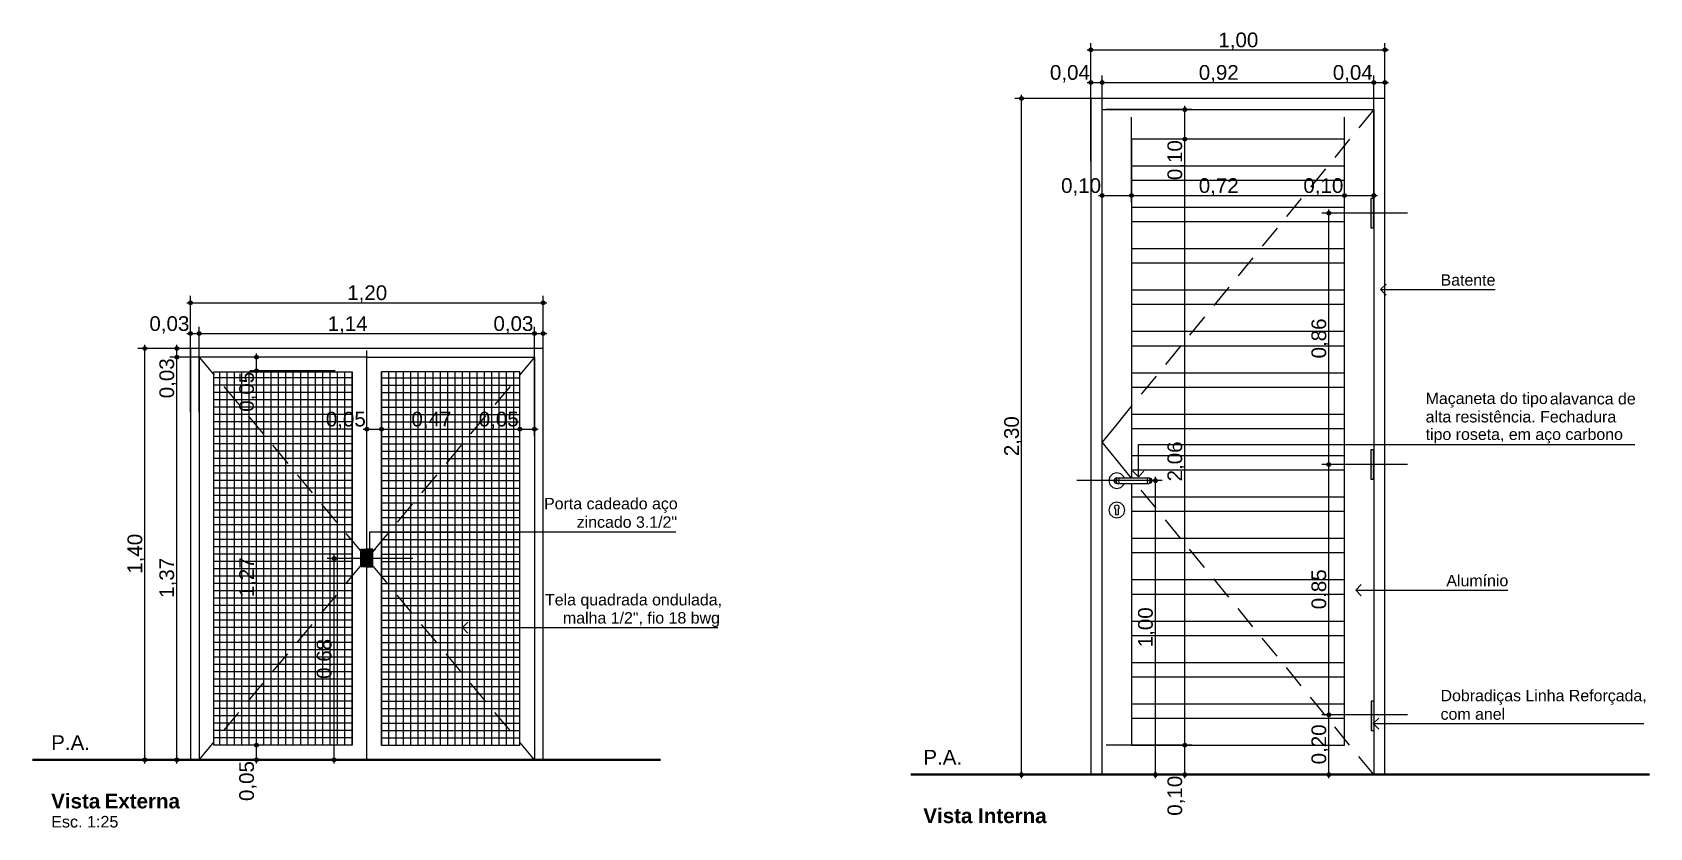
# Paper-space layout 'CAPS I e II_ FL 08.13 DETALHAMENTO DE PORTAS ' of a CAD drawing. Header units: metres. Extents: x 0 to 1400, y 0 to 841.
# Drawn here: x 296.8 to 516.8, y 153.5 to 261.7 of the extents above; entities that cross this region are included whole.
import ezdxf
from ezdxf.xclip import XClip

# ---------------------------------------------------------------- set-up
doc = ezdxf.new("R2010")
doc.units = ezdxf.units.M
doc.header["$MEASUREMENT"] = 0
doc.header["$XCLIPFRAME"] = 0
for name, color, linetype, lineweight in [('0_Caneta_No__1', 7, 'Continuous', 35), ('0_Caneta_No__10', 7, 'Continuous', 5), ('0_Caneta_No__15', 9, 'Continuous', 0), ('0_Caneta_No__241', 7, 'Continuous', 13), ('0_Caneta_No__5', 7, 'Continuous', 20), ('0_Caneta_No__99', 7, 'Continuous', 20)]:
    doc.layers.add(name, color=color, linetype=linetype, lineweight=lineweight)
doc.layers.add('0_Caneta_No__25', color=7, linetype='Continuous', lineweight=13, true_color=0x982312)
doc.layers.add('0_Caneta_No__97', color=7, linetype='Continuous', lineweight=13, true_color=0x6b6b6b)
doc.styles.add('GENERATED_STYLE_1', font='arial.ttf')
doc.styles.add('GENERATED_STYLE_2', font='arial.ttf')

# ---------------------------------------------------------------- blocks, each defined once
blk = doc.blocks.new('Drawing_1_1', base_point=(27.6, 827.63))
at = {"linetype": 'Continuous', "lineweight": 0, "ltscale": 1000, "true_color": 0xffffff}
for points in [[(479.31, 239.14), (478.91, 239.14), (478.91, 235.14), (479.31, 235.14)], [(479.31, 204.94), (478.91, 204.94), (478.91, 200.94), (479.31, 200.94)], [(479.35, 170.74), (478.95, 170.74), (478.95, 166.74), (479.35, 166.74)]]:
    blk.add_hatch(color=7, dxfattribs=at).paths.add_polyline_path(points)
at = {"layer": '0_Caneta_No__15', "linetype": 'Continuous', "lineweight": 0, "ltscale": 1000}
for points in [[(341.53, 191.41), (341.53, 189.01), (342.33, 189.01), (342.33, 191.41)], [(343.13, 191.41), (342.33, 191.41), (342.33, 189.01), (343.13, 189.01)]]:
    blk.add_hatch(color=9, dxfattribs=at).paths.add_polyline_path(points)
at = {"layer": '0_Caneta_No__25', "linetype": 'Continuous', "lineweight": 13, "ltscale": 1000, "true_color": 0x982312}
for points in [[(440.58, 259.34), (440.6, 259.24), (440.66, 259.16), (440.74, 259.11), (440.83, 259.09), (440.93, 259.11), (441.01, 259.16), (441.06, 259.24), (441.08, 259.34), (441.06, 259.43), (441.01, 259.52), (440.93, 259.57), (440.83, 259.59), (440.74, 259.57), (440.66, 259.52), (440.6, 259.43)], [(480.58, 259.34), (480.6, 259.24), (480.66, 259.16), (480.74, 259.11), (480.83, 259.09), (480.93, 259.11), (481.01, 259.16), (481.06, 259.24), (481.08, 259.34), (481.06, 259.43), (481.01, 259.52), (480.93, 259.57), (480.83, 259.59), (480.74, 259.57), (480.66, 259.52), (480.6, 259.43)], [(440.58, 254.91), (440.6, 254.81), (440.66, 254.73), (440.74, 254.68), (440.83, 254.66), (440.93, 254.68), (441.01, 254.73), (441.06, 254.81), (441.08, 254.91), (441.06, 255), (441.01, 255.08), (440.93, 255.14), (440.83, 255.16), (440.74, 255.14), (440.66, 255.08), (440.6, 255)], [(442.1, 254.91), (442.12, 254.81), (442.18, 254.73), (442.26, 254.68), (442.35, 254.66), (442.45, 254.68), (442.53, 254.73), (442.58, 254.81), (442.6, 254.91), (442.58, 255), (442.53, 255.08), (442.45, 255.14), (442.35, 255.16), (442.26, 255.14), (442.18, 255.08), (442.12, 255)], [(479.06, 254.91), (479.08, 254.81), (479.14, 254.73), (479.22, 254.68), (479.31, 254.66), (479.41, 254.68), (479.49, 254.73), (479.54, 254.81), (479.56, 254.91), (479.54, 255), (479.49, 255.08), (479.41, 255.14), (479.31, 255.16), (479.22, 255.14), (479.14, 255.08), (479.08, 255)], [(480.58, 254.91), (480.6, 254.81), (480.66, 254.73), (480.74, 254.68), (480.83, 254.66), (480.93, 254.68), (481.01, 254.73), (481.06, 254.81), (481.08, 254.91), (481.06, 255), (481.01, 255.08), (480.93, 255.14), (480.83, 255.16), (480.74, 255.14), (480.66, 255.08), (480.6, 255)], [(431.14, 252.74), (431.16, 252.64), (431.22, 252.56), (431.3, 252.51), (431.39, 252.49), (431.49, 252.51), (431.57, 252.56), (431.63, 252.64), (431.64, 252.74), (431.63, 252.83), (431.57, 252.92), (431.49, 252.97), (431.39, 252.99), (431.3, 252.97), (431.22, 252.92), (431.16, 252.83)], [(453.35, 251.22), (453.37, 251.12), (453.43, 251.04), (453.51, 250.99), (453.6, 250.97), (453.7, 250.99), (453.78, 251.04), (453.84, 251.12), (453.85, 251.22), (453.84, 251.31), (453.78, 251.4), (453.7, 251.45), (453.6, 251.47), (453.51, 251.45), (453.43, 251.4), (453.37, 251.31)], [(453.35, 247.22), (453.37, 247.12), (453.43, 247.04), (453.51, 246.99), (453.6, 246.97), (453.7, 246.99), (453.78, 247.04), (453.84, 247.12), (453.85, 247.22), (453.84, 247.31), (453.78, 247.4), (453.7, 247.45), (453.6, 247.47), (453.51, 247.45), (453.43, 247.4), (453.37, 247.31)], [(442.1, 239.53), (442.12, 239.43), (442.18, 239.35), (442.26, 239.29), (442.35, 239.28), (442.45, 239.29), (442.53, 239.35), (442.58, 239.43), (442.6, 239.53), (442.58, 239.62), (442.53, 239.7), (442.45, 239.76), (442.35, 239.78), (442.26, 239.76), (442.18, 239.7), (442.12, 239.62)], [(446.1, 239.53), (446.12, 239.43), (446.18, 239.35), (446.26, 239.29), (446.35, 239.28), (446.45, 239.29), (446.53, 239.35), (446.58, 239.43), (446.6, 239.53), (446.58, 239.62), (446.53, 239.7), (446.45, 239.76), (446.35, 239.78), (446.26, 239.76), (446.18, 239.7), (446.12, 239.62)], [(475.06, 239.53), (475.08, 239.43), (475.14, 239.35), (475.22, 239.29), (475.31, 239.28), (475.41, 239.29), (475.49, 239.35), (475.54, 239.43), (475.56, 239.53), (475.54, 239.62), (475.49, 239.7), (475.41, 239.76), (475.31, 239.78), (475.22, 239.76), (475.14, 239.7), (475.08, 239.62)], [(479.06, 239.53), (479.08, 239.43), (479.14, 239.35), (479.22, 239.29), (479.31, 239.28), (479.41, 239.29), (479.49, 239.35), (479.54, 239.43), (479.56, 239.53), (479.54, 239.62), (479.49, 239.7), (479.41, 239.76), (479.31, 239.78), (479.22, 239.76), (479.14, 239.7), (479.08, 239.62)], [(472.95, 237.14), (472.97, 237.04), (473.02, 236.96), (473.1, 236.91), (473.2, 236.89), (473.29, 236.91), (473.38, 236.96), (473.43, 237.04), (473.45, 237.14), (473.43, 237.23), (473.38, 237.32), (473.29, 237.37), (473.2, 237.39), (473.1, 237.37), (473.02, 237.32), (472.97, 237.23)], [(318.08, 224.94), (318.1, 224.84), (318.16, 224.76), (318.24, 224.71), (318.33, 224.69), (318.43, 224.71), (318.51, 224.76), (318.56, 224.84), (318.58, 224.94), (318.56, 225.03), (318.51, 225.12), (318.43, 225.17), (318.33, 225.19), (318.24, 225.17), (318.16, 225.12), (318.1, 225.03)], [(366.08, 224.94), (366.1, 224.84), (366.16, 224.76), (366.24, 224.71), (366.33, 224.69), (366.43, 224.71), (366.51, 224.76), (366.56, 224.84), (366.58, 224.94), (366.56, 225.03), (366.51, 225.12), (366.43, 225.17), (366.33, 225.19), (366.24, 225.17), (366.16, 225.12), (366.1, 225.03)], [(318.08, 220.75), (318.1, 220.65), (318.16, 220.57), (318.24, 220.52), (318.33, 220.5), (318.43, 220.52), (318.51, 220.57), (318.56, 220.65), (318.58, 220.75), (318.56, 220.84), (318.51, 220.92), (318.43, 220.98), (318.33, 221), (318.24, 220.98), (318.16, 220.92), (318.1, 220.84)], [(319.28, 220.75), (319.3, 220.65), (319.36, 220.57), (319.44, 220.52), (319.53, 220.5), (319.63, 220.52), (319.71, 220.57), (319.76, 220.65), (319.78, 220.75), (319.76, 220.84), (319.71, 220.92), (319.63, 220.98), (319.53, 221), (319.44, 220.98), (319.36, 220.92), (319.3, 220.84)], [(364.88, 220.75), (364.9, 220.65), (364.96, 220.57), (365.04, 220.52), (365.13, 220.5), (365.23, 220.52), (365.31, 220.57), (365.36, 220.65), (365.38, 220.75), (365.36, 220.84), (365.31, 220.92), (365.23, 220.98), (365.13, 221), (365.04, 220.98), (364.96, 220.92), (364.9, 220.84)], [(366.08, 220.75), (366.1, 220.65), (366.16, 220.57), (366.24, 220.52), (366.33, 220.5), (366.43, 220.52), (366.51, 220.57), (366.56, 220.65), (366.58, 220.75), (366.56, 220.84), (366.51, 220.92), (366.43, 220.98), (366.33, 221), (366.24, 220.98), (366.16, 220.92), (366.1, 220.84)], [(311.88, 218.74), (311.9, 218.64), (311.96, 218.56), (312.04, 218.51), (312.13, 218.49), (312.23, 218.51), (312.31, 218.56), (312.36, 218.64), (312.38, 218.74), (312.36, 218.83), (312.31, 218.92), (312.23, 218.97), (312.13, 218.99), (312.04, 218.97), (311.96, 218.92), (311.9, 218.83)], [(316.23, 218.74), (316.25, 218.64), (316.3, 218.56), (316.38, 218.51), (316.48, 218.49), (316.57, 218.51), (316.65, 218.56), (316.71, 218.64), (316.73, 218.74), (316.71, 218.83), (316.65, 218.92), (316.57, 218.97), (316.48, 218.99), (316.38, 218.97), (316.3, 218.92), (316.25, 218.83)], [(316.23, 217.54), (316.25, 217.44), (316.3, 217.36), (316.38, 217.31), (316.48, 217.29), (316.57, 217.31), (316.65, 217.36), (316.71, 217.44), (316.73, 217.54), (316.71, 217.63), (316.65, 217.72), (316.57, 217.77), (316.48, 217.79), (316.38, 217.77), (316.3, 217.72), (316.25, 217.63)], [(327.08, 217.54), (327.1, 217.44), (327.16, 217.36), (327.24, 217.31), (327.33, 217.29), (327.43, 217.31), (327.51, 217.36), (327.56, 217.44), (327.58, 217.54), (327.56, 217.63), (327.51, 217.72), (327.43, 217.77), (327.33, 217.79), (327.24, 217.77), (327.16, 217.72), (327.1, 217.63)], [(327.08, 215.69), (327.1, 215.6), (327.16, 215.52), (327.24, 215.46), (327.33, 215.44), (327.43, 215.46), (327.51, 215.52), (327.56, 215.6), (327.58, 215.69), (327.56, 215.79), (327.51, 215.87), (327.43, 215.93), (327.33, 215.94), (327.24, 215.93), (327.16, 215.87), (327.1, 215.79)], [(342.08, 207.74), (342.1, 207.64), (342.16, 207.56), (342.24, 207.51), (342.33, 207.49), (342.43, 207.51), (342.51, 207.56), (342.56, 207.64), (342.58, 207.74), (342.56, 207.83), (342.51, 207.92), (342.43, 207.97), (342.33, 207.99), (342.24, 207.97), (342.16, 207.92), (342.1, 207.83)], [(344.08, 207.74), (344.1, 207.64), (344.16, 207.56), (344.24, 207.51), (344.33, 207.49), (344.43, 207.51), (344.51, 207.56), (344.56, 207.64), (344.58, 207.74), (344.56, 207.83), (344.51, 207.92), (344.43, 207.97), (344.33, 207.99), (344.24, 207.97), (344.16, 207.92), (344.1, 207.83)], [(362.88, 207.74), (362.9, 207.64), (362.96, 207.56), (363.04, 207.51), (363.13, 207.49), (363.23, 207.51), (363.31, 207.56), (363.36, 207.64), (363.38, 207.74), (363.36, 207.83), (363.31, 207.92), (363.23, 207.97), (363.13, 207.99), (363.04, 207.97), (362.96, 207.92), (362.9, 207.83)], [(364.88, 207.74), (364.9, 207.64), (364.96, 207.56), (365.04, 207.51), (365.13, 207.49), (365.23, 207.51), (365.31, 207.56), (365.36, 207.64), (365.38, 207.74), (365.36, 207.83), (365.31, 207.92), (365.23, 207.97), (365.13, 207.99), (365.04, 207.97), (364.96, 207.92), (364.9, 207.83)], [(472.95, 202.94), (472.97, 202.84), (473.02, 202.76), (473.1, 202.71), (473.2, 202.69), (473.29, 202.71), (473.38, 202.76), (473.43, 202.84), (473.45, 202.94), (473.43, 203.03), (473.38, 203.12), (473.29, 203.17), (473.2, 203.19), (473.1, 203.17), (473.02, 203.12), (472.97, 203.03)], [(449.36, 200.74), (449.38, 200.64), (449.43, 200.56), (449.51, 200.51), (449.61, 200.49), (449.7, 200.51), (449.78, 200.56), (449.84, 200.64), (449.86, 200.74), (449.84, 200.83), (449.78, 200.92), (449.7, 200.97), (449.61, 200.99), (449.51, 200.97), (449.43, 200.92), (449.38, 200.83)], [(337.64, 190.14), (337.66, 190.04), (337.72, 189.96), (337.8, 189.91), (337.89, 189.89), (337.99, 189.91), (338.07, 189.96), (338.12, 190.04), (338.14, 190.14), (338.12, 190.23), (338.07, 190.31), (337.99, 190.37), (337.89, 190.39), (337.8, 190.37), (337.72, 190.31), (337.66, 190.23)], [(472.95, 168.88), (472.97, 168.78), (473.02, 168.7), (473.1, 168.65), (473.2, 168.63), (473.29, 168.65), (473.38, 168.7), (473.43, 168.78), (473.45, 168.88), (473.43, 168.98), (473.38, 169.06), (473.29, 169.11), (473.2, 169.13), (473.1, 169.11), (473.02, 169.06), (472.97, 168.98)], [(311.88, 162.74), (311.9, 162.64), (311.96, 162.56), (312.04, 162.51), (312.13, 162.49), (312.23, 162.51), (312.31, 162.56), (312.36, 162.64), (312.38, 162.74), (312.36, 162.83), (312.31, 162.92), (312.23, 162.97), (312.13, 162.99), (312.04, 162.97), (311.96, 162.92), (311.9, 162.83)], [(316.23, 162.74), (316.25, 162.64), (316.3, 162.56), (316.38, 162.51), (316.48, 162.49), (316.57, 162.51), (316.65, 162.56), (316.71, 162.64), (316.73, 162.74), (316.71, 162.83), (316.65, 162.92), (316.57, 162.97), (316.48, 162.99), (316.38, 162.97), (316.3, 162.92), (316.25, 162.83)], [(327.08, 164.74), (327.1, 164.64), (327.16, 164.56), (327.24, 164.51), (327.33, 164.49), (327.43, 164.51), (327.51, 164.56), (327.56, 164.64), (327.58, 164.74), (327.56, 164.83), (327.51, 164.92), (327.43, 164.97), (327.33, 164.99), (327.24, 164.97), (327.16, 164.92), (327.1, 164.83)], [(327.08, 162.74), (327.1, 162.64), (327.16, 162.56), (327.24, 162.51), (327.33, 162.49), (327.43, 162.51), (327.51, 162.56), (327.56, 162.64), (327.58, 162.74), (327.56, 162.83), (327.51, 162.92), (327.43, 162.97), (327.33, 162.99), (327.24, 162.97), (327.16, 162.92), (327.1, 162.83)], [(337.64, 162.74), (337.66, 162.64), (337.72, 162.56), (337.8, 162.51), (337.89, 162.49), (337.99, 162.51), (338.07, 162.56), (338.12, 162.64), (338.14, 162.74), (338.12, 162.83), (338.07, 162.92), (337.99, 162.97), (337.89, 162.99), (337.8, 162.97), (337.72, 162.92), (337.66, 162.83)], [(453.35, 164.74), (453.37, 164.64), (453.43, 164.56), (453.51, 164.51), (453.6, 164.49), (453.7, 164.51), (453.78, 164.56), (453.84, 164.64), (453.85, 164.74), (453.84, 164.83), (453.78, 164.92), (453.7, 164.97), (453.6, 164.99), (453.51, 164.97), (453.43, 164.92), (453.37, 164.83)], [(431.14, 160.74), (431.16, 160.64), (431.22, 160.56), (431.3, 160.51), (431.39, 160.49), (431.49, 160.51), (431.57, 160.56), (431.63, 160.64), (431.64, 160.74), (431.63, 160.83), (431.57, 160.92), (431.49, 160.97), (431.39, 160.99), (431.3, 160.97), (431.22, 160.92), (431.16, 160.83)], [(449.36, 160.74), (449.38, 160.64), (449.43, 160.56), (449.51, 160.51), (449.61, 160.49), (449.7, 160.51), (449.78, 160.56), (449.84, 160.64), (449.86, 160.74), (449.84, 160.83), (449.78, 160.92), (449.7, 160.97), (449.61, 160.99), (449.51, 160.97), (449.43, 160.92), (449.38, 160.83)], [(453.35, 160.74), (453.37, 160.64), (453.43, 160.56), (453.51, 160.51), (453.6, 160.49), (453.7, 160.51), (453.78, 160.56), (453.84, 160.64), (453.85, 160.74), (453.84, 160.83), (453.78, 160.92), (453.7, 160.97), (453.6, 160.99), (453.51, 160.97), (453.43, 160.92), (453.37, 160.83)], [(472.95, 160.74), (472.97, 160.64), (473.02, 160.56), (473.1, 160.51), (473.2, 160.49), (473.29, 160.51), (473.38, 160.56), (473.43, 160.64), (473.45, 160.74), (473.43, 160.83), (473.38, 160.92), (473.29, 160.97), (473.2, 160.99), (473.1, 160.97), (473.02, 160.92), (472.97, 160.83)]]:
    blk.add_hatch(color=24, dxfattribs=at).paths.add_polyline_path(points)
at = {"layer": '0_Caneta_No__1', "color": 7, "linetype": 'Continuous', "lineweight": 40, "ltscale": 1000}
for p, q in [((382.28, 162.74), (296.83, 162.74)), ((416.32, 160.74), (516.83, 160.74))]:
    blk.add_line(p, q, dxfattribs=at)
at = {"layer": '0_Caneta_No__10', "color": 7, "linetype": 'Continuous', "lineweight": 5, "ltscale": 1000}
for p, q in [((479.31, 239.14), (478.91, 239.14)), ((478.91, 239.14), (478.91, 235.14)), ((479.31, 235.14), (479.31, 239.14)), ((478.91, 235.14), (479.31, 235.14)), ((479.31, 204.94), (478.91, 204.94)), ((478.91, 204.94), (478.91, 200.94)), ((479.31, 200.94), (479.31, 204.94)), ((478.91, 200.94), (479.31, 200.94)), ((341.53, 191.41), (342.33, 191.41)), ((341.53, 189.01), (341.53, 191.41)), ((342.33, 191.41), (342.33, 189.01)), ((343.13, 191.41), (342.33, 191.41)), ((342.33, 191.41), (342.33, 189.01)), ((343.13, 189.01), (343.13, 191.41)), ((342.33, 189.01), (341.53, 189.01)), ((342.33, 189.01), (343.13, 189.01)), ((479.35, 170.74), (478.95, 170.74)), ((478.95, 170.74), (478.95, 166.74)), ((479.35, 166.74), (479.35, 170.74)), ((478.95, 166.74), (479.35, 166.74))]:
    blk.add_line(p, q, dxfattribs=at)
at = {"layer": '0_Caneta_No__241', "color": 7, "linetype": 'Continuous', "lineweight": 13, "ltscale": 1000}
for p, q in [((440.83, 252.74), (440.83, 160.74)), ((480.83, 252.74), (440.83, 252.74)), ((442.35, 160.74), (442.35, 251.22)), ((442.35, 251.22), (479.31, 251.22)), ((479.31, 251.22), (477.29, 248.74)), ((479.31, 251.22), (479.31, 160.74)), ((480.83, 160.74), (480.83, 252.74)), ((446.35, 247.22), (446.35, 201.14)), ((475.31, 247.22), (446.35, 247.22)), ((476.02, 247.19), (474, 244.71)), ((475.31, 164.74), (475.31, 247.22)), ((446.35, 243.59), (475.31, 243.59)), ((472.73, 243.17), (470.71, 240.69)), ((475.31, 241.59), (446.35, 241.59)), ((446.35, 237.96), (475.31, 237.96)), ((469.44, 239.14), (467.42, 236.66)), ((475.31, 235.96), (446.35, 235.96)), ((466.15, 235.11), (464.13, 232.63)), ((446.35, 232.32), (475.31, 232.32)), ((462.86, 231.08), (460.84, 228.61)), ((475.31, 230.32), (446.35, 230.32)), ((446.35, 226.69), (475.31, 226.69)), ((459.57, 227.06), (457.55, 224.58)), ((475.31, 224.69), (446.35, 224.69)), ((456.28, 223.03), (454.26, 220.55)), ((446.35, 221.06), (475.31, 221.06)), ((318.33, 218.74), (318.33, 217.54)), ((366.33, 218.74), (318.33, 218.74)), ((366.33, 217.54), (366.33, 218.74)), ((475.31, 219.06), (446.35, 219.06)), ((452.99, 219), (450.97, 216.53)), ((318.33, 217.54), (318.33, 162.74)), ((319.53, 217.54), (319.53, 215.54)), ((342.33, 217.54), (319.53, 217.54)), ((342.33, 162.74), (342.33, 217.54)), ((342.33, 217.54), (365.13, 217.54)), ((365.13, 217.54), (365.13, 215.54)), ((366.33, 162.74), (366.33, 217.54)), ((319.53, 215.54), (319.53, 164.74)), ((321.53, 164.74), (321.53, 215.54)), ((321.53, 215.54), (340.33, 215.54)), ((340.33, 215.54), (340.33, 164.74)), ((344.33, 215.54), (344.33, 164.74)), ((363.13, 215.54), (344.33, 215.54)), ((363.13, 164.74), (363.13, 215.54)), ((365.13, 215.54), (365.13, 164.74)), ((446.35, 215.43), (475.31, 215.43)), ((475.31, 213.43), (446.35, 213.43)), ((449.7, 214.98), (447.68, 212.5)), ((446.41, 210.95), (444.39, 208.47)), ((446.35, 209.8), (475.31, 209.8)), ((444.38, 208.46), (442.35, 205.98)), ((475.31, 207.8), (446.35, 207.8)), ((444.38, 203.5), (442.35, 205.98)), ((446.31, 201.14), (444.39, 203.49)), ((446.35, 204.16), (475.31, 204.16)), ((443.42, 201.28), (443.27, 200.74)), ((443.27, 200.74), (443.42, 200.2)), ((443.81, 201.67), (443.42, 201.28)), ((444.35, 201.82), (443.81, 201.67)), ((444.07, 201.02), (443.95, 200.74)), ((443.95, 200.74), (444.07, 200.46)), ((444.13, 201.02), (444.02, 200.74)), ((444.02, 200.74), (444.13, 200.46)), ((444.35, 201.14), (444.07, 201.02)), ((444.07, 200.46), (444.35, 200.34)), ((444.33, 201.02), (444.24, 200.74)), ((444.24, 200.74), (444.33, 200.46)), ((444.89, 201.67), (444.35, 201.82)), ((444.35, 201.14), (444.4, 201.14)), ((444.35, 200.34), (444.4, 200.34)), ((444.4, 201.14), (444.53, 201.14)), ((444.4, 200.34), (444.53, 200.34)), ((444.53, 201.14), (444.72, 201.14)), ((444.53, 200.34), (444.72, 200.34)), ((444.61, 201.02), (444.57, 200.74)), ((444.57, 200.74), (444.61, 200.46)), ((444.72, 201.14), (444.95, 201.14)), ((444.72, 200.34), (444.95, 200.34)), ((445.29, 201.28), (444.89, 201.67)), ((444.95, 201.14), (448.15, 201.14)), ((444.95, 200.34), (448.15, 200.34)), ((445.33, 201.14), (445.29, 201.28)), ((445.29, 200.2), (445.33, 200.34)), ((475.31, 202.16), (446.35, 202.16)), ((446.35, 200.34), (446.35, 164.74)), ((448.15, 201.14), (448.38, 201.14)), ((448.15, 200.34), (448.38, 200.34)), ((448.38, 201.14), (448.58, 201.14)), ((448.38, 200.34), (448.58, 200.34)), ((448.49, 201.02), (448.54, 200.74)), ((448.54, 200.74), (448.49, 200.46)), ((448.58, 201.14), (448.71, 201.14)), ((448.58, 200.34), (448.71, 200.34)), ((448.71, 201.14), (448.75, 201.14)), ((448.71, 200.34), (448.75, 200.34)), ((448.75, 201.14), (449.04, 201.02)), ((449.04, 200.46), (448.75, 200.34)), ((448.78, 201.02), (448.87, 200.74)), ((448.87, 200.74), (448.78, 200.46)), ((448.97, 201.02), (449.08, 200.74)), ((449.08, 200.74), (448.97, 200.46)), ((449.04, 201.02), (449.15, 200.74)), ((449.15, 200.74), (449.04, 200.46)), ((443.42, 200.2), (443.81, 199.8)), ((443.81, 199.8), (444.35, 199.66)), ((444.35, 199.66), (444.89, 199.8)), ((444.89, 199.8), (445.29, 200.2)), ((446.35, 198.53), (475.31, 198.53)), ((449.7, 196.98), (447.68, 199.46)), ((443.42, 197.28), (443.27, 196.74)), ((443.27, 196.74), (443.42, 196.2)), ((443.81, 197.67), (443.42, 197.28)), ((443.42, 196.2), (443.81, 195.8)), ((444.35, 197.82), (443.81, 197.67)), ((444.05, 197.13), (444.08, 197.2)), ((444.15, 196.92), (444.05, 197.13)), ((444.08, 197.2), (444.14, 197.35)), ((444.14, 197.35), (444.35, 197.44)), ((444.15, 196.85), (444.15, 196.92)), ((444.15, 196.85), (444.15, 196.74)), ((444.15, 196.74), (444.15, 196.62)), ((444.15, 196.62), (444.15, 196.39)), ((444.15, 196.39), (444.15, 196.24)), ((444.21, 196.1), (444.15, 196.24)), ((444.35, 196.04), (444.21, 196.1)), ((444.89, 197.67), (444.35, 197.82)), ((444.35, 197.44), (444.57, 197.35)), ((444.5, 196.1), (444.35, 196.04)), ((444.55, 196.24), (444.5, 196.1)), ((444.65, 197.13), (444.55, 196.92)), ((444.55, 196.92), (444.55, 196.85)), ((444.55, 196.85), (444.55, 196.74)), ((444.55, 196.74), (444.55, 196.62)), ((444.55, 196.62), (444.55, 196.39)), ((444.55, 196.39), (444.55, 196.24)), ((444.57, 197.35), (444.62, 197.2)), ((444.62, 197.2), (444.65, 197.13)), ((445.29, 197.28), (444.89, 197.67)), ((444.89, 195.8), (445.29, 196.2)), ((445.43, 196.74), (445.29, 197.28)), ((445.29, 196.2), (445.43, 196.74)), ((475.31, 196.53), (446.35, 196.53)), ((443.81, 195.8), (444.35, 195.66)), ((444.35, 195.66), (444.89, 195.8)), ((452.99, 192.95), (450.97, 195.43)), ((446.35, 192.9), (475.31, 192.9)), ((456.28, 188.93), (454.26, 191.41)), ((475.31, 190.9), (446.35, 190.9)), ((446.35, 187.27), (475.31, 187.27)), ((459.57, 184.9), (457.55, 187.38)), ((475.31, 185.27), (446.35, 185.27)), ((462.86, 180.87), (460.84, 183.35)), ((446.35, 181.64), (475.31, 181.64)), ((475.31, 179.64), (446.35, 179.64)), ((466.15, 176.85), (464.13, 179.33)), ((446.35, 176), (475.31, 176)), ((475.31, 174), (446.35, 174)), ((469.44, 172.82), (467.42, 175.3)), ((446.35, 170.37), (475.31, 170.37)), ((472.73, 168.79), (470.71, 171.27)), ((475.31, 168.37), (446.35, 168.37)), ((476.02, 164.77), (474, 167.24)), ((319.53, 164.74), (319.53, 162.74)), ((340.33, 164.74), (321.53, 164.74)), ((344.33, 164.74), (363.13, 164.74)), ((365.13, 164.74), (365.13, 162.74)), ((446.35, 164.74), (475.31, 164.74)), ((479.31, 160.74), (477.29, 163.22)), ((318.33, 162.74), (319.53, 162.74)), ((319.53, 162.74), (342.33, 162.74)), ((365.13, 162.74), (342.33, 162.74)), ((365.13, 162.74), (366.33, 162.74)), ((440.83, 160.74), (442.35, 160.74)), ((479.31, 160.74), (442.35, 160.74)), ((479.31, 160.74), (480.83, 160.74))]:
    blk.add_line(p, q, dxfattribs=at)
at = {"layer": '0_Caneta_No__25', "color": 24, "linetype": 'Continuous', "lineweight": 13, "ltscale": 1000, "true_color": 0x982312}
for p, q in [((440.83, 259.59), (440.83, 260.28)), ((480.83, 259.59), (480.83, 260.28)), ((440.33, 259.34), (440.58, 259.34)), ((440.83, 248.65), (440.83, 259.09)), ((441.08, 259.34), (480.58, 259.34)), ((480.83, 248.65), (480.83, 259.09)), ((481.08, 259.34), (481.33, 259.34)), ((440.83, 255.16), (440.83, 255.85)), ((442.35, 255.16), (442.35, 255.85)), ((479.31, 255.16), (479.31, 255.85)), ((480.83, 255.16), (480.83, 255.85)), ((431.39, 252.99), (431.39, 253.24)), ((440.33, 254.91), (440.58, 254.91)), ((440.83, 244.22), (440.83, 254.66)), ((441.08, 254.91), (442.1, 254.91)), ((442.35, 244.22), (442.35, 254.66)), ((442.6, 254.91), (479.06, 254.91)), ((479.31, 244.22), (479.31, 254.66)), ((479.56, 254.91), (480.58, 254.91)), ((480.83, 244.22), (480.83, 254.66)), ((481.08, 254.91), (481.33, 254.91)), ((431.14, 252.74), (430.46, 252.74)), ((431.39, 160.99), (431.39, 252.49)), ((442.08, 252.74), (431.64, 252.74)), ((453.35, 251.22), (442.92, 251.22)), ((453.6, 251.47), (453.6, 251.72)), ((453.6, 247.47), (453.6, 250.97)), ((454.54, 251.22), (453.85, 251.22)), ((442.35, 239.78), (442.35, 250.21)), ((446.35, 239.78), (446.35, 250.21)), ((475.31, 239.78), (475.31, 250.21)), ((479.31, 239.78), (479.31, 250.21)), ((453.35, 247.22), (452.67, 247.22)), ((453.6, 164.99), (453.6, 246.97)), ((464.29, 247.22), (453.85, 247.22)), ((441.85, 239.53), (442.1, 239.53)), ((442.35, 238.59), (442.35, 239.28)), ((442.6, 239.53), (446.1, 239.53)), ((446.35, 238.59), (446.35, 239.28)), ((446.6, 239.53), (475.06, 239.53)), ((473.2, 237.39), (473.2, 237.64)), ((475.31, 238.59), (475.31, 239.28)), ((475.56, 239.53), (479.06, 239.53)), ((479.31, 238.59), (479.31, 239.28)), ((479.56, 239.53), (479.81, 239.53)), ((472.95, 237.14), (472.26, 237.14)), ((473.2, 203.19), (473.2, 236.89)), ((483.89, 237.14), (473.45, 237.14)), ((480.24, 226.74), (480.99, 227.49)), ((480.24, 226.74), (488.29, 226.74)), ((480.24, 226.74), (480.99, 225.99)), ((488.29, 226.74), (495.82, 226.74)), ((317.83, 224.94), (318.08, 224.94)), ((318.33, 225.19), (318.33, 225.88)), ((318.33, 214.25), (318.33, 224.69)), ((318.58, 224.94), (366.08, 224.94)), ((366.33, 225.19), (366.33, 225.88)), ((366.33, 214.25), (366.33, 224.69)), ((366.58, 224.94), (366.83, 224.94)), ((317.83, 220.75), (318.08, 220.75)), ((318.33, 221), (318.33, 221.69)), ((318.33, 210.06), (318.33, 220.5)), ((318.58, 220.75), (319.28, 220.75)), ((319.53, 221), (319.53, 221.69)), ((319.53, 210.06), (319.53, 220.5)), ((319.78, 220.75), (364.88, 220.75)), ((365.13, 221), (365.13, 221.69)), ((365.13, 210.06), (365.13, 220.5)), ((365.38, 220.75), (366.08, 220.75)), ((366.33, 221), (366.33, 221.69)), ((366.33, 210.06), (366.33, 220.5)), ((366.58, 220.75), (366.83, 220.75)), ((311.88, 218.74), (311.2, 218.74)), ((312.13, 218.99), (312.13, 219.24)), ((312.13, 162.99), (312.13, 218.49)), ((322.82, 218.74), (312.38, 218.74)), ((316.23, 218.74), (315.54, 218.74)), ((316.48, 218.99), (316.48, 219.24)), ((316.48, 217.79), (316.48, 218.49)), ((327.16, 218.74), (316.73, 218.74)), ((327.33, 217.79), (327.33, 218.04)), ((342.33, 207.99), (342.33, 218.43)), ((365.13, 207.99), (365.13, 218.43)), ((316.23, 217.54), (315.54, 217.54)), ((316.48, 162.99), (316.48, 217.29)), ((327.16, 217.54), (316.73, 217.54)), ((327.08, 217.54), (326.4, 217.54)), ((327.08, 215.69), (326.4, 215.69)), ((327.33, 215.94), (327.33, 217.29)), ((338.02, 217.54), (327.58, 217.54)), ((338.02, 215.69), (327.58, 215.69)), ((327.33, 164.99), (327.33, 215.44)), ((341.83, 207.74), (342.08, 207.74)), ((342.33, 206.8), (342.33, 207.49)), ((342.58, 207.74), (344.08, 207.74)), ((344.33, 207.99), (344.33, 208.68)), ((344.33, 197.05), (344.33, 207.49)), ((344.58, 207.74), (362.88, 207.74)), ((363.13, 207.99), (363.13, 208.68)), ((363.13, 197.05), (363.13, 207.49)), ((363.38, 207.74), (364.88, 207.74)), ((365.13, 206.8), (365.13, 207.49)), ((365.38, 207.74), (365.63, 207.74)), ((447.29, 201.28), (447.29, 205.68)), ((447.29, 205.68), (486.26, 205.68)), ((486.26, 205.68), (514.82, 205.68)), ((472.95, 202.94), (472.26, 202.94)), ((473.2, 169.13), (473.2, 202.69)), ((483.89, 202.94), (473.45, 202.94)), ((449.36, 200.74), (438.92, 200.74)), ((447.29, 201.28), (446.54, 202.03)), ((447.29, 201.28), (448.04, 202.03)), ((449.61, 200.99), (449.61, 201.24)), ((449.61, 160.99), (449.61, 200.49)), ((450.54, 200.74), (449.86, 200.74)), ((342.75, 190.65), (342.75, 193.8)), ((342.75, 193.8), (365.79, 193.8)), ((365.79, 193.8), (384.38, 193.8)), ((337.64, 190.14), (336.95, 190.14)), ((337.89, 190.39), (337.89, 190.64)), ((337.89, 162.99), (337.89, 189.89)), ((348.58, 190.14), (338.14, 190.14)), ((342.75, 190.65), (342, 191.4)), ((342.75, 190.65), (343.5, 191.4)), ((476.85, 185.84), (477.6, 186.59)), ((476.85, 185.84), (483.65, 185.84)), ((476.85, 185.84), (477.6, 185.09)), ((483.65, 185.84), (489.08, 185.84)), ((489.08, 185.84), (497.55, 185.84)), ((355.33, 180.74), (356.08, 181.49)), ((355.33, 180.74), (361.85, 180.74)), ((355.33, 180.74), (356.08, 179.99)), ((361.85, 180.74), (365.37, 180.74)), ((365.37, 180.74), (390.07, 180.74)), ((472.95, 168.88), (472.26, 168.88)), ((473.2, 160.99), (473.2, 168.63)), ((483.89, 168.88), (473.45, 168.88)), ((479.24, 167.68), (479.99, 168.43)), ((479.24, 167.68), (481.87, 167.68)), ((479.24, 167.68), (479.99, 166.93)), ((481.87, 167.68), (488.29, 167.68)), ((488.29, 167.68), (516.03, 167.68)), ((327.08, 164.74), (326.4, 164.74)), ((327.33, 162.99), (327.33, 164.49)), ((338.02, 164.74), (327.58, 164.74)), ((453.35, 164.74), (442.92, 164.74)), ((453.6, 160.99), (453.6, 164.49)), ((454.54, 164.74), (453.85, 164.74)), ((311.88, 162.74), (311.2, 162.74)), ((312.13, 162.24), (312.13, 162.49)), ((322.82, 162.74), (312.38, 162.74)), ((316.23, 162.74), (315.54, 162.74)), ((316.48, 162.24), (316.48, 162.49)), ((327.16, 162.74), (316.73, 162.74)), ((327.08, 162.74), (326.4, 162.74)), ((327.33, 162.24), (327.33, 162.49)), ((338.02, 162.74), (327.58, 162.74)), ((337.64, 162.74), (336.95, 162.74)), ((337.89, 162.24), (337.89, 162.49)), ((348.58, 162.74), (338.14, 162.74)), ((431.14, 160.74), (430.46, 160.74)), ((442.08, 160.74), (431.64, 160.74)), ((449.36, 160.74), (438.92, 160.74)), ((453.35, 160.74), (442.92, 160.74)), ((450.54, 160.74), (449.86, 160.74)), ((454.54, 160.74), (453.85, 160.74)), ((472.95, 160.74), (472.26, 160.74)), ((483.89, 160.74), (473.45, 160.74)), ((431.39, 160.24), (431.39, 160.49)), ((449.61, 160.24), (449.61, 160.49)), ((453.6, 160.24), (453.6, 160.49)), ((473.2, 160.24), (473.2, 160.49))]:
    blk.add_line(p, q, dxfattribs=at)
for centre in [(440.83, 259.34), (480.83, 259.34), (440.83, 254.91), (442.35, 254.91), (479.31, 254.91), (480.83, 254.91), (431.39, 252.74), (453.6, 251.22), (453.6, 247.22), (442.35, 239.53), (446.35, 239.53), (475.31, 239.53), (479.31, 239.53), (473.2, 237.14), (318.33, 224.94), (366.33, 224.94), (318.33, 220.75), (319.53, 220.75), (365.13, 220.75), (366.33, 220.75), (312.13, 218.74), (316.48, 218.74), (316.48, 217.54), (327.33, 217.54), (327.33, 215.69), (342.33, 207.74), (344.33, 207.74), (363.13, 207.74), (365.13, 207.74), (473.2, 202.94), (449.61, 200.74), (337.89, 190.14), (473.2, 168.88), (312.13, 162.74), (316.48, 162.74), (327.33, 164.74), (327.33, 162.74), (337.89, 162.74), (453.6, 164.74), (431.39, 160.74), (449.61, 160.74), (453.6, 160.74), (473.2, 160.74)]:
    blk.add_circle(centre, 0.25, dxfattribs=at)
at = {"layer": '0_Caneta_No__97', "color": 251, "linetype": 'Continuous', "lineweight": 13, "ltscale": 1000, "true_color": 0x6b6b6b}
for p, q in [((319.53, 217.54), (321.58, 215.08)), ((365.13, 217.54), (363.09, 215.08)), ((340.33, 214.74), (321.53, 214.74)), ((340.33, 213.74), (321.53, 213.74)), ((322.33, 164.74), (322.33, 215.54)), ((322.86, 213.54), (324.91, 211.08)), ((323.33, 164.74), (323.33, 215.54)), ((324.33, 164.74), (324.33, 215.54)), ((325.33, 164.74), (325.33, 215.54)), ((326.33, 164.74), (326.33, 215.54)), ((327.33, 164.74), (327.33, 215.54)), ((328.33, 164.74), (328.33, 215.54)), ((329.33, 164.74), (329.33, 215.54)), ((330.33, 164.74), (330.33, 215.54)), ((331.33, 164.74), (331.33, 215.54)), ((332.33, 164.74), (332.33, 215.54)), ((333.33, 164.74), (333.33, 215.54)), ((334.33, 164.74), (334.33, 215.54)), ((335.33, 164.74), (335.33, 215.54)), ((336.33, 164.74), (336.33, 215.54)), ((337.33, 164.74), (337.33, 215.54)), ((338.33, 164.74), (338.33, 215.54)), ((339.33, 164.74), (339.33, 215.54)), ((340.33, 164.74), (340.33, 215.54)), ((344.33, 164.74), (344.33, 215.54)), ((344.33, 214.74), (363.13, 214.74)), ((344.33, 213.74), (363.13, 213.74)), ((345.33, 164.74), (345.33, 215.54)), ((346.33, 164.74), (346.33, 215.54)), ((347.33, 164.74), (347.33, 215.54)), ((348.33, 164.74), (348.33, 215.54)), ((349.33, 164.74), (349.33, 215.54)), ((350.33, 164.74), (350.33, 215.54)), ((351.33, 164.74), (351.33, 215.54)), ((352.33, 164.74), (352.33, 215.54)), ((353.33, 164.74), (353.33, 215.54)), ((354.33, 164.74), (354.33, 215.54)), ((355.33, 164.74), (355.33, 215.54)), ((356.33, 164.74), (356.33, 215.54)), ((357.33, 164.74), (357.33, 215.54)), ((358.33, 164.74), (358.33, 215.54)), ((359.33, 164.74), (359.33, 215.54)), ((361.81, 213.54), (359.76, 211.08)), ((360.33, 164.74), (360.33, 215.54)), ((361.33, 164.74), (361.33, 215.54)), ((362.33, 164.74), (362.33, 215.54)), ((340.33, 212.74), (321.53, 212.74)), ((340.33, 211.74), (321.53, 211.74)), ((344.33, 212.74), (363.13, 212.74)), ((344.33, 211.74), (363.13, 211.74)), ((340.33, 210.74), (321.53, 210.74)), ((340.33, 209.74), (321.53, 209.74)), ((326.19, 209.55), (328.23, 207.09)), ((344.33, 210.74), (363.13, 210.74)), ((344.33, 209.74), (363.13, 209.74)), ((358.48, 209.55), (356.43, 207.09)), ((340.33, 208.74), (321.53, 208.74)), ((340.33, 207.74), (321.53, 207.74)), ((344.33, 208.74), (363.13, 208.74)), ((344.33, 207.74), (363.13, 207.74)), ((340.33, 206.74), (321.53, 206.74)), ((340.33, 205.74), (321.53, 205.74)), ((340.33, 204.74), (321.53, 204.74)), ((329.51, 205.55), (331.56, 203.09)), ((344.33, 206.74), (363.13, 206.74)), ((344.33, 205.74), (363.13, 205.74)), ((344.33, 204.74), (363.13, 204.74)), ((355.16, 205.55), (353.11, 203.09)), ((340.33, 203.74), (321.53, 203.74)), ((340.33, 202.74), (321.53, 202.74)), ((344.33, 203.74), (363.13, 203.74)), ((344.33, 202.74), (363.13, 202.74)), ((340.33, 201.74), (321.53, 201.74)), ((340.33, 200.74), (321.53, 200.74)), ((332.84, 201.55), (334.88, 199.09)), ((344.33, 201.74), (363.13, 201.74)), ((344.33, 200.74), (363.13, 200.74)), ((351.83, 201.55), (349.78, 199.09)), ((340.33, 199.74), (321.53, 199.74)), ((340.33, 198.74), (321.53, 198.74)), ((344.33, 199.74), (363.13, 199.74)), ((344.33, 198.74), (363.13, 198.74)), ((340.33, 197.74), (321.53, 197.74)), ((340.33, 196.74), (321.53, 196.74)), ((336.16, 197.55), (338.21, 195.09)), ((344.33, 197.74), (363.13, 197.74)), ((344.33, 196.74), (363.13, 196.74)), ((348.5, 197.55), (346.46, 195.09)), ((340.33, 195.74), (321.53, 195.74)), ((340.33, 194.74), (321.53, 194.74)), ((340.33, 193.74), (321.53, 193.74)), ((344.33, 195.74), (363.13, 195.74)), ((344.33, 194.74), (363.13, 194.74)), ((344.33, 193.74), (363.13, 193.74)), ((340.33, 192.74), (321.53, 192.74)), ((340.33, 191.74), (321.53, 191.74)), ((339.49, 193.56), (340.29, 192.6)), ((340.29, 192.6), (342.33, 190.14)), ((344.38, 192.6), (342.33, 190.14)), ((344.33, 192.74), (363.13, 192.74)), ((344.33, 191.74), (363.13, 191.74)), ((345.18, 193.56), (344.38, 192.6)), ((340.33, 190.74), (321.53, 190.74)), ((340.33, 189.74), (321.53, 189.74)), ((340.29, 187.68), (342.33, 190.14)), ((344.38, 187.68), (342.33, 190.14)), ((344.33, 190.74), (363.13, 190.74)), ((344.33, 189.74), (363.13, 189.74)), ((340.33, 188.74), (321.53, 188.74)), ((340.33, 187.74), (321.53, 187.74)), ((339.49, 186.72), (340.29, 187.68)), ((344.33, 188.74), (363.13, 188.74)), ((344.33, 187.74), (363.13, 187.74)), ((345.18, 186.72), (344.38, 187.68)), ((340.33, 186.74), (321.53, 186.74)), ((340.33, 185.74), (321.53, 185.74)), ((336.16, 182.73), (338.21, 185.18)), ((344.33, 186.74), (363.13, 186.74)), ((344.33, 185.74), (363.13, 185.74)), ((348.5, 182.73), (346.46, 185.18)), ((340.33, 184.74), (321.53, 184.74)), ((340.33, 183.74), (321.53, 183.74)), ((340.33, 182.74), (321.53, 182.74)), ((344.33, 184.74), (363.13, 184.74)), ((344.33, 183.74), (363.13, 183.74)), ((344.33, 182.74), (363.13, 182.74)), ((340.33, 181.74), (321.53, 181.74)), ((340.33, 180.74), (321.53, 180.74)), ((332.84, 178.73), (334.88, 181.19)), ((344.33, 181.74), (363.13, 181.74)), ((344.33, 180.74), (363.13, 180.74)), ((351.83, 178.73), (349.78, 181.19)), ((340.33, 179.74), (321.53, 179.74)), ((340.33, 178.74), (321.53, 178.74)), ((344.33, 179.74), (363.13, 179.74)), ((344.33, 178.74), (363.13, 178.74)), ((340.33, 177.74), (321.53, 177.74)), ((340.33, 176.74), (321.53, 176.74)), ((329.51, 174.73), (331.56, 177.19)), ((344.33, 177.74), (363.13, 177.74)), ((344.33, 176.74), (363.13, 176.74)), ((355.16, 174.73), (353.11, 177.19)), ((340.33, 175.74), (321.53, 175.74)), ((340.33, 174.74), (321.53, 174.74)), ((344.33, 175.74), (363.13, 175.74)), ((344.33, 174.74), (363.13, 174.74)), ((340.33, 173.74), (321.53, 173.74)), ((340.33, 172.74), (321.53, 172.74)), ((340.33, 171.74), (321.53, 171.74)), ((326.19, 170.73), (328.23, 173.19)), ((344.33, 173.74), (363.13, 173.74)), ((344.33, 172.74), (363.13, 172.74)), ((344.33, 171.74), (363.13, 171.74)), ((358.48, 170.73), (356.43, 173.19)), ((340.33, 170.74), (321.53, 170.74)), ((340.33, 169.74), (321.53, 169.74)), ((344.33, 170.74), (363.13, 170.74)), ((344.33, 169.74), (363.13, 169.74)), ((340.33, 168.74), (321.53, 168.74)), ((340.33, 167.74), (321.53, 167.74)), ((322.86, 166.74), (324.91, 169.2)), ((344.33, 168.74), (363.13, 168.74)), ((344.33, 167.74), (363.13, 167.74)), ((361.81, 166.74), (359.76, 169.2)), ((319.53, 162.74), (321.58, 165.2)), ((340.33, 166.74), (321.53, 166.74)), ((340.33, 165.74), (321.53, 165.74)), ((344.33, 166.74), (363.13, 166.74)), ((344.33, 165.74), (363.13, 165.74)), ((365.13, 162.74), (363.09, 165.2)), ((340.33, 164.74), (321.53, 164.74)), ((344.33, 164.74), (363.13, 164.74))]:
    blk.add_line(p, q, dxfattribs=at)
at = {"layer": '0_Caneta_No__1', "color": 7, "linetype": 'Continuous', "lineweight": 40, "char_height": 1.55, "attachment_point": 7, "style": 'GENERATED_STYLE_1'}
for s, insert in [('\\A1;{\\pql;\\pt0;\\fArial|b0|i0|c0|p0;\\W1.000000;Tela quadrada ondulada,}', (366.57, 183.3)), ('\\A1;{\\pql;\\pt0;\\fArial|b0|i0|c0|p0;\\W1.000000;malha 1/2", fio 18 bwg}', (369.01, 180.83)), ('\\A1;{\\pql;\\pt0;\\fArial|b0|i0|c0|p0;\\W1.000000;Dobradiças Linha Reforçada,}', (488.39, 170.25)), ('\\A1;{\\pql;\\pt0;\\fArial|b0|i0|c0|p0;\\W1.000000;com anel}', (488.39, 168.19))]:
    blk.add_mtext(s, dxfattribs=dict(at, insert=insert))
at = {"layer": '0_Caneta_No__25', "color": 24, "linetype": 'Continuous', "lineweight": 13, "true_color": 0x982312, "char_height": 2, "attachment_point": 7, "style": 'GENERATED_STYLE_1'}
for s, insert in [('\\A1;{\\pql;\\pt0;\\fArial|b0|i0|c0|p0;\\W1.000000;1,00}', (458.16, 259.34)), ('\\A1;{\\pql;\\pt0;\\fArial|b0|i0|c0|p0;\\W1.000000;0,04}', (435.25, 254.91)), ('\\A1;{\\pql;\\pt0;\\fArial|b0|i0|c0|p0;\\W1.000000;0,92}', (455.5, 254.91)), ('\\A1;{\\pql;\\pt0;\\fArial|b0|i0|c0|p0;\\W1.000000;0,04}', (473.73, 254.91)), ('\\A1;{\\pql;\\pt0;\\fArial|b0|i0|c0|p0;\\W1.000000;0,10}', (436.77, 239.52)), ('\\A1;{\\pql;\\pt0;\\fArial|b0|i0|c0|p0;\\W1.000000;0,72}', (455.5, 239.52)), ('\\A1;{\\pql;\\pt0;\\fArial|b0|i0|c0|p0;\\W1.000000;0,10}', (469.73, 239.52)), ('\\A1;{\\pql;\\pt0;\\fArial|b0|i0|c0|p0;\\W1.000000;1,20}', (339.66, 224.94)), ('\\A1;{\\pql;\\pt0;\\fArial|b0|i0|c0|p0;\\W1.000000;0,03}', (312.75, 220.74)), ('\\A1;{\\pql;\\pt0;\\fArial|b0|i0|c0|p0;\\W1.000000;1,14}', (337, 220.74)), ('\\A1;{\\pql;\\pt0;\\fArial|b0|i0|c0|p0;\\W1.000000;0,03}', (359.55, 220.74)), ('\\A1;{\\pql;\\pt0;\\fArial|b0|i0|c0|p0;\\W1.000000;0,05}', (336.75, 207.74)), ('\\A1;{\\pql;\\pt0;\\fArial|b0|i0|c0|p0;\\W1.000000;0,47}', (348.4, 207.74)), ('\\A1;{\\pql;\\pt0;\\fArial|b0|i0|c0|p0;\\W1.000000;0,05}', (357.55, 207.74))]:
    blk.add_mtext(s, dxfattribs=dict(at, insert=insert))
at = {"layer": '0_Caneta_No__25', "color": 24, "linetype": 'Continuous', "lineweight": 13, "true_color": 0x982312, "char_height": 2, "attachment_point": 7, "rotation": 90, "style": 'GENERATED_STYLE_1'}
for s, insert in [('\\A1;{\\pql;\\pt0;\\fArial|b0|i0|c0|p0;\\W1.000000;0,10}', (453.61, 241.63)), ('\\A1;{\\pql;\\pt0;\\fArial|b0|i0|c0|p0;\\W1.000000;0,86}', (473.2, 217.37)), ('\\A1;{\\pql;\\pt0;\\fArial|b0|i0|c0|p0;\\W1.000000;0,03}', (316.48, 211.95)), ('\\A1;{\\pql;\\pt0;\\fArial|b0|i0|c0|p0;\\W1.000000;0,05}', (327.34, 210.11)), ('\\A1;{\\pql;\\pt0;\\fArial|b0|i0|c0|p0;\\W1.000000;2,30}', (431.4, 204.07)), ('\\A1;{\\pql;\\pt0;\\fArial|b0|i0|c0|p0;\\W1.000000;2,06}', (453.61, 200.64)), ('\\A1;{\\pql;\\pt0;\\fArial|b0|i0|c0|p0;\\W1.000000;1,40}', (312.14, 188.07)), ('\\A1;{\\pql;\\pt0;\\fArial|b0|i0|c0|p0;\\W1.000000;1,37}', (316.48, 184.8)), ('\\A1;{\\pql;\\pt0;\\fArial|b0|i0|c0|p0;\\W1.000000;1,27}', (327.34, 184.88)), ('\\A1;{\\pql;\\pt0;\\fArial|b0|i0|c0|p0;\\W1.000000;0,85}', (473.2, 183.24)), ('\\A1;{\\pql;\\pt0;\\fArial|b0|i0|c0|p0;\\W1.000000;1,00}', (449.61, 178.07)), ('\\A1;{\\pql;\\pt0;\\fArial|b0|i0|c0|p0;\\W1.000000;0,68}', (337.89, 173.77)), ('\\A1;{\\pql;\\pt0;\\fArial|b0|i0|c0|p0;\\W1.000000;0,20}', (473.2, 162.14)), ('\\A1;{\\pql;\\pt0;\\fArial|b0|i0|c0|p0;\\W1.000000;0,05}', (327.34, 157.15)), ('\\A1;{\\pql;\\pt0;\\fArial|b0|i0|c0|p0;\\W1.000000;0,10}', (453.61, 155.15))]:
    blk.add_mtext(s, dxfattribs=dict(at, insert=insert))
at = {"layer": '0_Caneta_No__5', "color": 7, "linetype": 'Continuous', "lineweight": 20, "attachment_point": 7}
for s, insert, char_height, style in [('\\A1;{\\pql;\\pt0;\\fArial|b0|i0|c0|p0;\\W1.000000;P.A.}', (299.39, 164.11), 2, 'GENERATED_STYLE_1'), ('\\A1;{\\pql;\\pt0;\\fArial|b0|i0|c0|p0;\\W1.000000;P.A.}', (418.03, 162.11), 2, 'GENERATED_STYLE_1'), ('\\A1;{\\pql;\\pt0;\\fArial|b1|i0|c0|p0;\\W1.000000;Vista }', (299.39, 156.12), 2, 'GENERATED_STYLE_2'), ('\\A1;{\\pql;\\pt0;\\fArial|b1|i0|c0|p0;\\W1.000000;Externa}', (306.66, 156.12), 2, 'GENERATED_STYLE_2'), ('\\A1;{\\pql;\\pt0;\\fArial|b1|i0|c0|p0;\\W1.000000;Vista Interna}', (418.03, 154.12), 2, 'GENERATED_STYLE_2'), ('\\A1;{\\pql;\\pt0;\\fArial|b0|i0|c0|p0;\\W1.000000;Esc. 1:25}', (299.39, 153.53), 1.57, 'GENERATED_STYLE_1')]:
    blk.add_mtext(s, dxfattribs=dict(at, insert=insert, char_height=char_height, style=style))
at = {"layer": '0_Caneta_No__99', "color": 7, "linetype": 'Continuous', "lineweight": 20, "char_height": 1.55, "attachment_point": 7, "style": 'GENERATED_STYLE_1'}
for s, insert in [('\\A1;{\\pql;\\pt0;\\fArial|b0|i0|c0|p0;\\W1.000000;Batente}', (488.39, 227.25)), ('\\A1;{\\pql;\\pt0;\\fArial|b0|i0|c0|p0;\\W1.000000;Maçaneta do tipo}', (486.36, 210.69)), ('\\A1;{\\pql;\\pt0;\\fArial|b0|i0|c0|p0;\\W1.000000;alavanca de}', (503.26, 211.09)), ('\\A1;{\\pql;\\pt0;\\fArial|b0|i0|c0|p0;\\W1.000000;alta}', (486.36, 208.64)), ('\\A1;{\\pql;\\pt0;\\fArial|b0|i0|c0|p0;\\W1.000000;resistência. Fechadura}', (490.38, 208.64)), ('\\A1;{\\pql;\\pt0;\\fArial|b0|i0|c0|p0;\\W1.000000; }', (502.67, 211.11)), ('\\A1;{\\pql;\\pt0;\\fArial|b0|i0|c0|p0;\\W1.000000;tipo roseta, em aço carbono}', (486.36, 205.8)), ('\\A1;{\\pql;\\pt0;\\fArial|b0|i0|c0|p0;\\W1.000000; }', (489.79, 208.67)), ('\\A1;{\\pql;\\pt0;\\fArial|b0|i0|c0|p0;\\W1.000000;Porta cadeado aço}', (366.44, 196.37)), ('\\A1;{\\pql;\\pt0;\\fArial|b0|i0|c0|p0;\\W1.000000;zincado 3.1/2"}', (370.88, 194.31)), ('\\A1;{\\pql;\\pt0;\\fArial|b0|i0|c0|p0;\\W1.000000;Alumínio}', (489.18, 186.35))]:
    blk.add_mtext(s, dxfattribs=dict(at, insert=insert))

psp = doc.layouts.new('CAPS I e II_ FL 08.13 DETALHAMENTO DE PORTAS ')

# ---------------------------------------------------------------- block references
at = {"color": 64, "linetype": 'Continuous', "lineweight": 0, "ltscale": 1000, "true_color": 0x80aa00}
ref = psp.add_blockref('Drawing_1_1', (27.6, 827.63), dxfattribs=at)
XClip(ref).set_block_clipping_path([(27.5923725369, 827.6381340294), (27.5923725369, 136.6125430929), (792.8962344417, 136.6125430929), (792.8962344417, 364.0724860526), (1394.3636701186, 364.0724860526), (1394.3636701186, 827.6381340294)])

doc.saveas('drawing.dxf')
